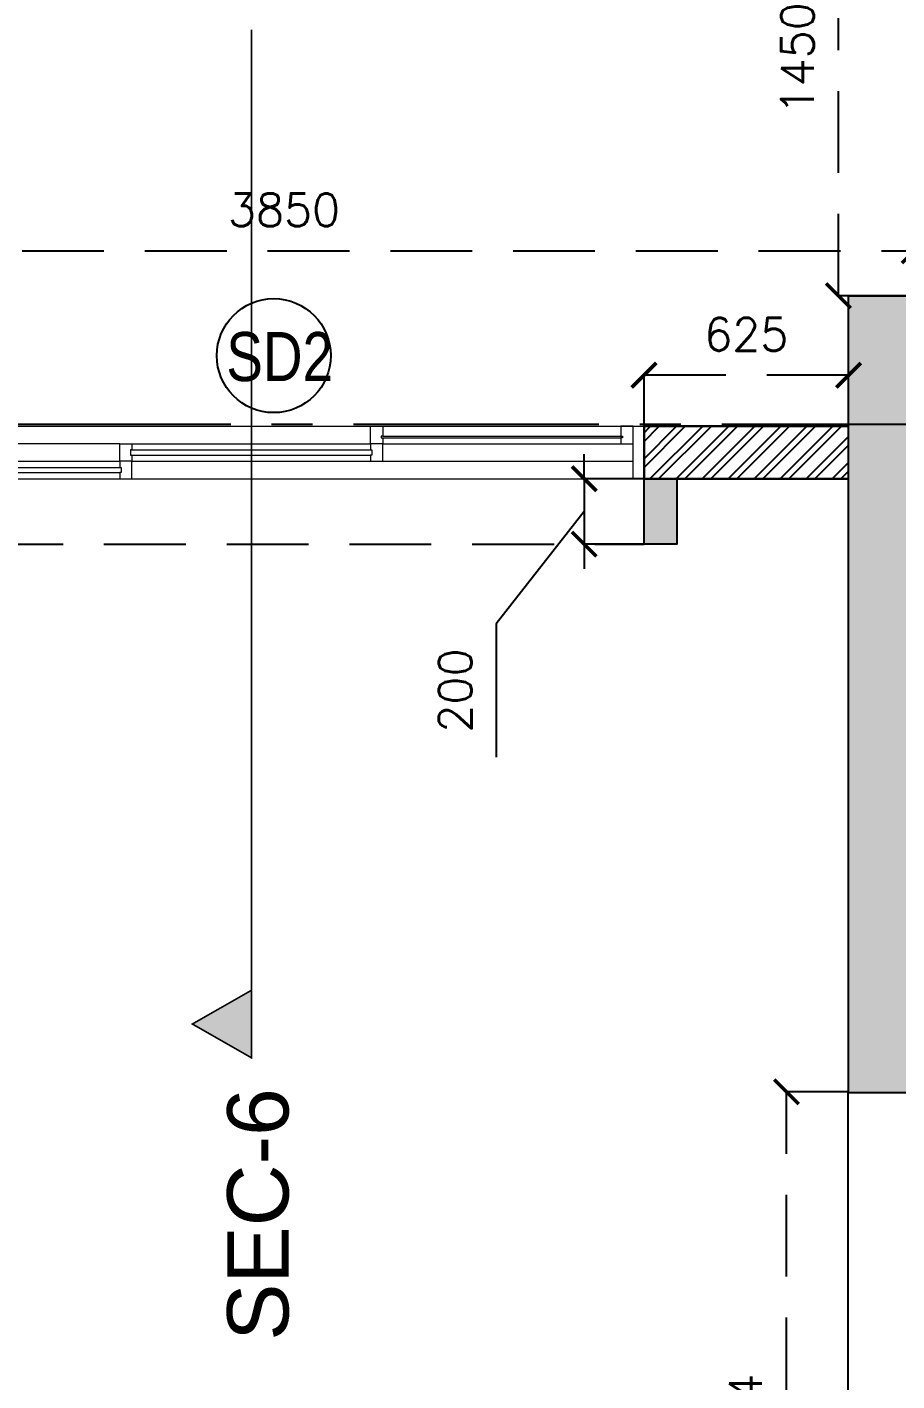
# Model space of a CAD drawing. Header units: millimetres. Extents: x 1180970 to 1231451, y -5737889 to -5695638.
# Drawn here: x 1191373 to 1194030, y -5720489 to -5716354 of the extents above; entities that cross this region are included whole.
import ezdxf
from ezdxf.enums import TextEntityAlignment as Align

# ---------------------------------------------------------------- set-up
doc = ezdxf.new("R2010")
doc.units = ezdxf.units.MM
doc.header["$LTSCALE"] = 1000
doc.header["$MEASUREMENT"] = 0
for name, pattern in [('3BHK-A$1$AUDIT_D_120904163729-0', [0]), ('AUDIT_D_120904163729-0', [0]), ('T8(T9 IS SIMILAR) - GROUND FLOOR - DIMENSION & TEXTING$0$HIDDEN', [0.375, 0.25, -0.125]), ('T8(T9 IS SIMILAR) - GROUND FLOOR ELEVATION$0$AUDIT_D_120904163729-0', [0]), ('T8(T9 IS SIMILAR) - GROUND FLOOR ELEVATION$1$HIDDEN', [0.375, 0.25, -0.125]), ('T8_PROFILE SECTIONS$0$HIDDEN', [0.375, 0.25, -0.125]), ('T8_PROFILE SECTIONS$0$PHANTOM2', [1.25, 0.625, -0.125, 0.125, -0.125, 0.125, -0.125]), ('T8_REFUGE COLUMNS$0$CENTER2', [1.125, 0.75, -0.125, 0.125, -0.125])]:
    doc.linetypes.add(name, pattern=pattern)
doc.layers.get('0').update_dxf_attribs({"linetype": 'AUDIT_D_120904163729-0'})
for name, color, linetype in [('3BHK-A$1$A-HATCH -160', 251, '3BHK-A$1$AUDIT_D_120904163729-0'), ('A-GARDEN PARTITION', 1, 'Continuous'), ('T8(T9 IS SIMILAR) - GROUND FLOOR - DIMENSION & TEXTING$0$A-DIMENSIONS', 2, 'T8(T9 IS SIMILAR) - GROUND FLOOR - DIMENSION & TEXTING$0$HIDDEN'), ('T8(T9 IS SIMILAR) - GROUND FLOOR - DIMENSION & TEXTING$0$a-window-no', 125, 'Continuous'), ('T8(T9 IS SIMILAR) - GROUND FLOOR ELEVATION$0$A-DIM', 1, 'T8(T9 IS SIMILAR) - GROUND FLOOR ELEVATION$0$AUDIT_D_120904163729-0'), ('T8(T9 IS SIMILAR) - GROUND FLOOR ELEVATION$0$A-WALL HATCH', 252, 'T8(T9 IS SIMILAR) - GROUND FLOOR ELEVATION$0$AUDIT_D_120904163729-0'), ('T8(T9 IS SIMILAR) - GROUND FLOOR ELEVATION$0$A-WALL-FEATURES', 6, 'T8(T9 IS SIMILAR) - GROUND FLOOR ELEVATION$0$AUDIT_D_120904163729-0'), ('T8_PROFILE SECTIONS$0$A-PROFILE SECTIONS', 81, 'T8_PROFILE SECTIONS$0$PHANTOM2'), ('T8_REFUGE COLUMNS$0$A-CENTERLINE', 193, 'T8_REFUGE COLUMNS$0$CENTER2'), ('T8_REFUGE COLUMNS$0$A-RCC COLS', 3, 'Continuous')]:
    doc.layers.add(name, color=color, linetype=linetype)
for name, color, linetype, lineweight in [('3BHK-A$1$Window', 4, 'Continuous', 20), ('3BHK-A$2$A-WALL- 160', 6, 'Continuous', 30), ('T8(T9 IS SIMILAR) - GROUND FLOOR$0$D&W', 8, 'Continuous', 25)]:
    doc.layers.add(name, color=color, linetype=linetype, lineweight=lineweight)
doc.layers.add('T8_REFUGE COLUMNS$0$COL-HATCH', color=7, linetype='Continuous', lineweight=25, true_color=0xa3a3a3)
doc.styles.add('T8(T9 IS SIMILAR) - GROUND FLOOR - DIMENSION & TEXTING$0$LODHA STANDERD', font='sanss___.ttf')
doc.styles.add('T8(T9 IS SIMILAR) - GROUND FLOOR - DIMENSION & TEXTING$0$Romans 1', font='romans.shx', dxfattribs={"height": 100})
doc.styles.add('T8(T9 IS SIMILAR) - GROUND FLOOR ELEVATION$0$Romans 1', font='romans.shx', dxfattribs={"height": 100})
doc.styles.add('T8_PROFILE SECTIONS$0$arial', font='sanss___.ttf')
doc.dimstyles.new('T8(T9 IS SIMILAR) - GROUND FLOOR - DIMENSION & TEXTING$0$ALPINE S', dxfattribs={"dimscale": 0, "dimtxt": 100, "dimasz": 75, "dimexe": 0, "dimexo": 0, "dimgap": 75, "dimtad": 1, "dimdec": 0, "dimzin": 0, "dimdsep": 46, "dimtxsty": 'T8(T9 IS SIMILAR) - GROUND FLOOR - DIMENSION & TEXTING$0$Romans 1', "dimblk": 'T8(T9 IS SIMILAR) - GROUND FLOOR - DIMENSION & TEXTING$0$_ArchTick', "dimcen": 0.09, "dimclrd": 256, "dimclre": 256, "dimclrt": 7, "dimadec": 0, "dimazin": 0, "dimtfac": 1, "dimtdec": 0, "dimtofl": 0, "dimtmove": 1, "dimatfit": 0, "dimldrblk": 'T8(T9 IS SIMILAR) - GROUND FLOOR - DIMENSION & TEXTING$0$_Open90', "dimfxl": 1, "dimtolj": 1, "dimtzin": 0, "dimarcsym": 0})
doc.dimstyles.new('T8(T9 IS SIMILAR) - GROUND FLOOR ELEVATION$0$ALPINE S', dxfattribs={"dimscale": 0, "dimtxt": 100, "dimasz": 75, "dimexe": 0, "dimexo": 0, "dimgap": 75, "dimtad": 1, "dimdec": 0, "dimzin": 0, "dimdsep": 46, "dimtxsty": 'T8(T9 IS SIMILAR) - GROUND FLOOR ELEVATION$0$Romans 1', "dimblk": 'T8(T9 IS SIMILAR) - GROUND FLOOR ELEVATION$0$_ArchTick', "dimcen": 0.09, "dimclrd": 256, "dimclre": 256, "dimclrt": 7, "dimadec": 0, "dimazin": 0, "dimtfac": 1, "dimtdec": 0, "dimtofl": 0, "dimtmove": 1, "dimatfit": 0, "dimldrblk": 'T8(T9 IS SIMILAR) - GROUND FLOOR ELEVATION$0$_Open90', "dimfxl": 1, "dimtolj": 1, "dimtzin": 0, "dimarcsym": 0})

# ---------------------------------------------------------------- blocks, each defined once
blk = doc.blocks.new('3BHK-A$1$2400')
at = {"layer": '3BHK-A$1$Window', "color": 1, "lineweight": 13}
for p, q in [((1151176.5, -5692111.9), (1148842.5, -5692111.9)), ((1149607.5, -5692111.9), (1148880, -5692111.9)), ((1149607.5, -5692165.3), (1148880, -5692165.3)), ((1150373.7, -5692165.3), (1149645, -5692165.3)), ((1150411.2, -5692165.3), (1151176.5, -5692165.3)), ((1149607.5, -5692218.6), (1148842.5, -5692218.6)), ((1150373.7, -5692218.6), (1149645, -5692218.6)), ((1151139, -5692218.6), (1150411.2, -5692218.6)), ((1150373.7, -5692271.9), (1148842.5, -5692271.9)), ((1151139, -5692271.9), (1150411.2, -5692271.9))]:
    blk.add_line(p, q, dxfattribs=at)
at = {"layer": '3BHK-A$1$Window', "color": 5, "lineweight": 13}
for p, q in [((1149607.5, -5692142.2), (1148880, -5692142.2)), ((1149607.5, -5692146.7), (1148880, -5692146.7)), ((1150373.7, -5692183.8), (1149645, -5692183.8)), ((1150373.7, -5692200), (1149645, -5692200)), ((1151139, -5692237.2), (1150411.2, -5692237.2)), ((1151139, -5692253.3), (1150411.2, -5692253.3))]:
    blk.add_line(p, q, dxfattribs=at)
at = {"layer": '3BHK-A$1$Window', "color": 4, "lineweight": 13}
for points in [[(1148842.5, -5692111.9), (1148809.5, -5692111.9), (1148809.5, -5692271.9), (1148842.5, -5692271.9)], [(1148880, -5692146.7), (1148880, -5692165.3), (1148842.5, -5692165.3), (1148842.5, -5692111.9), (1148880, -5692111.9), (1148880, -5692142.2), (1148875.5, -5692142.2), (1148875.5, -5692146.7)], [(1149607.5, -5692146.7), (1149607.5, -5692165.3), (1149645, -5692165.3), (1149645, -5692111.9), (1149607.5, -5692111.9), (1149607.5, -5692142.2), (1149612, -5692142.2), (1149612, -5692146.7)], [(1151209.5, -5692111.9), (1151176.5, -5692111.9), (1151176.5, -5692271.9), (1151209.5, -5692271.9)], [(1149645, -5692200), (1149645, -5692218.6), (1149607.5, -5692218.6), (1149607.5, -5692165.3), (1149645, -5692165.3), (1149645, -5692183.8), (1149640.5, -5692183.8), (1149640.5, -5692200)], [(1150373.7, -5692200), (1150373.7, -5692218.6), (1150411.2, -5692218.6), (1150411.2, -5692165.3), (1150373.7, -5692165.3), (1150373.7, -5692183.8), (1150378.2, -5692183.8), (1150378.2, -5692200)], [(1150411.2, -5692253.3), (1150411.2, -5692271.9), (1150373.7, -5692271.9), (1150373.7, -5692218.6), (1150411.2, -5692218.6), (1150411.2, -5692237.2), (1150406.7, -5692237.2), (1150406.7, -5692253.3)], [(1151139, -5692253.3), (1151139, -5692271.9), (1151176.5, -5692271.9), (1151176.5, -5692218.6), (1151139, -5692218.6), (1151139, -5692237.2), (1151143.5, -5692237.2), (1151143.5, -5692253.3)]]:
    blk.add_lwpolyline(points, close=True, dxfattribs=at)
blk = doc.blocks.new('3BHK-A')
at = {"layer": '3BHK-A$1$A-HATCH -160', "linetype": 'ByBlock'}
h = blk.add_hatch(dxfattribs=at)
h.set_pattern_fill('ANSI32', color=256, scale=150)
h.set_pattern_definition([(45, (-0.65, 1285.594), (-39.77475644, 39.77475644), []), (45, (25.864, 1285.594), (-39.77475644, 39.77475644), [])])
h.paths.add_polyline_path([(1193257.7, -5717734.7), (1193882.6, -5717734.7), (1193882.6, -5717574.7), (1193257.7, -5717574.7)])
at = {"layer": '3BHK-A$2$A-WALL- 160', "linetype": 'ByBlock'}
for p, q in [((1193257.7, -5717573.4, 0), (1193257.7, -5717733.4, 0)), ((1193882.6, -5717573.4, 0), (1193257.7, -5717573.4, 0)), ((1193882.6, -5717733.4, 0), (1193257.7, -5717733.4, 0))]:
    blk.add_line(p, q, dxfattribs=at)
at = {"layer": '3BHK-A$2$A-WALL- 160', "linetype": 'ByBlock', "xscale": -1}
blk.add_blockref('3BHK-A$1$2400', (2342067.1, -25461.5, 0), dxfattribs=at)
blk = doc.blocks.new('T8_REFUGE COLUMNS')
at = {"layer": 'T8_REFUGE COLUMNS$0$COL-HATCH', "linetype": 'ByBlock'}
h = blk.add_hatch(color=256, dxfattribs=at)
h.dxf.hatch_style = 1
h.paths.add_polyline_path([(1194182.1, -5719609.9), (1193882.1, -5719609.9), (1193882.1, -5717174.9), (1194182.1, -5717174.9)])
at = {"layer": 'T8_REFUGE COLUMNS$0$A-CENTERLINE'}
blk.add_line((1223494.9, -5717567.4), (1182495.9, -5717567.4), dxfattribs=at)
at = {"layer": 'T8_REFUGE COLUMNS$0$A-RCC COLS', "linetype": 'ByBlock'}
blk.add_lwpolyline([(1194182.1, -5719609.9), (1193882.1, -5719609.9), (1193882.1, -5717174.9), (1194182.1, -5717174.9)], close=True, dxfattribs=at)
blk = doc.blocks.new('T8(T9 IS SIMILAR) - GROUND FLOOR ELEVATION$0$_ArchTick')
at = {"color": 0, "linetype": 'ByBlock', "const_width": 0.15}
blk.add_lwpolyline([(-0.5, -0.5), (0.5, 0.5)], dxfattribs=at)
blk = doc.blocks.new('*D341')
at = {"layer": 'T8(T9 IS SIMILAR) - GROUND FLOOR ELEVATION$0$A-DIM', "lineweight": -2, "transparency": 16777216}
for p, q in [((1193075, -5717733.5), (1193075, -5717658.5)), ((1193075, -5717733.5), (1193075, -5717933.5)), ((1193075, -5717833.5), (1192806, -5718176.9)), ((1193075, -5717933.5), (1193075, -5718008.5)), ((1192806, -5718176.9), (1192806, -5718584))]:
    blk.add_line(p, q, dxfattribs=at)
at = {"layer": 'T8(T9 IS SIMILAR) - GROUND FLOOR ELEVATION$0$A-DIM', "linetype": 'T8(T9 IS SIMILAR) - GROUND FLOOR ELEVATION$1$HIDDEN', "lineweight": -2, "transparency": 16777216}
for p, q in [((1193257.7, -5717733.5), (1193075, -5717733.5)), ((1193257.7, -5717933.5), (1193075, -5717933.5))]:
    blk.add_line(p, q, dxfattribs=at)
at = {"layer": 'T8(T9 IS SIMILAR) - GROUND FLOOR ELEVATION$0$A-DIM', "linetype": 'ByBlock', "lineweight": -2, "transparency": 16777216, "xscale": 75, "yscale": 75, "zscale": 75}
for p, rotation in [((1193075, -5717733.5), 270), ((1193075, -5717933.5), 90)]:
    blk.add_blockref('T8(T9 IS SIMILAR) - GROUND FLOOR ELEVATION$0$_ArchTick', p, dxfattribs=dict(at, rotation=rotation))
at = {"layer": 'T8(T9 IS SIMILAR) - GROUND FLOOR ELEVATION$0$A-DIM', "color": 7, "linetype": 'ByBlock', "transparency": 16777216, "insert": (1192681, -5718380.5), "char_height": 100, "attachment_point": 5, "rotation": 90, "style": 'T8(T9 IS SIMILAR) - GROUND FLOOR ELEVATION$0$Romans 1'}
blk.add_mtext('\\A1;200', dxfattribs=at)
blk = doc.blocks.new('T8(T9 IS SIMILAR) - GROUND FLOOR ELEVATION$0$_Open90')
at = {"color": 0, "linetype": 'ByBlock', "lineweight": -2}
for p, q in [((0, 0), (-1, 0)), ((-0.5, 0.5), (0, 0)), ((0, 0), (-0.5, -0.5))]:
    blk.add_line(p, q, dxfattribs=at)
blk = doc.blocks.new('T8(T9 IS SIMILAR) - GROUND FLOOR - DIMENSION & TEXTING$0$_ArchTick')
at = {"color": 0, "linetype": 'ByBlock', "const_width": 0.15}
blk.add_lwpolyline([(-0.5, -0.5), (0.5, 0.5)], dxfattribs=at)
blk = doc.blocks.new('*D537')
at = {"layer": 'T8(T9 IS SIMILAR) - GROUND FLOOR - DIMENSION & TEXTING$0$A-DIMENSIONS', "linetype": 'T8(T9 IS SIMILAR) - GROUND FLOOR - DIMENSION & TEXTING$0$HIDDEN', "lineweight": -2, "transparency": 16777216}
for p, q in [((1193257.7, -5717573.6), (1193257.7, -5717417.3)), ((1193882.6, -5717573.6), (1193882.6, -5717417.3))]:
    blk.add_line(p, q, dxfattribs=at)
at = {"layer": 'T8(T9 IS SIMILAR) - GROUND FLOOR - DIMENSION & TEXTING$0$A-DIMENSIONS', "lineweight": -2, "transparency": 16777216}
blk.add_line((1193882.6, -5717417.3), (1193257.7, -5717417.3), dxfattribs=at)
at = {"layer": 'T8(T9 IS SIMILAR) - GROUND FLOOR - DIMENSION & TEXTING$0$A-DIMENSIONS', "linetype": 'ByBlock', "lineweight": -2, "transparency": 16777216, "xscale": 75, "yscale": 75, "zscale": 75, "rotation": 180}
blk.add_blockref('T8(T9 IS SIMILAR) - GROUND FLOOR - DIMENSION & TEXTING$0$_ArchTick', (1193257.7, -5717417.3), dxfattribs=at)
at = {"layer": 'T8(T9 IS SIMILAR) - GROUND FLOOR - DIMENSION & TEXTING$0$A-DIMENSIONS', "linetype": 'ByBlock', "lineweight": -2, "transparency": 16777216, "xscale": 75, "yscale": 75, "zscale": 75}
blk.add_blockref('T8(T9 IS SIMILAR) - GROUND FLOOR - DIMENSION & TEXTING$0$_ArchTick', (1193882.6, -5717417.3), dxfattribs=at)
at = {"layer": 'T8(T9 IS SIMILAR) - GROUND FLOOR - DIMENSION & TEXTING$0$A-DIMENSIONS', "color": 7, "linetype": 'ByBlock', "transparency": 16777216, "insert": (1193570.2, -5717292.3), "char_height": 100, "attachment_point": 5, "style": 'T8(T9 IS SIMILAR) - GROUND FLOOR - DIMENSION & TEXTING$0$Romans 1'}
blk.add_mtext('\\A1;625', dxfattribs=at)
blk = doc.blocks.new('T8(T9 IS SIMILAR) - GROUND FLOOR - DIMENSION & TEXTING$0$_Open90')
at = {"color": 0, "linetype": 'ByBlock', "lineweight": -2}
for p, q in [((0, 0), (-1, 0)), ((-0.5, 0.5), (0, 0)), ((0, 0), (-0.5, -0.5))]:
    blk.add_line(p, q, dxfattribs=at)
blk = doc.blocks.new('T8(T9 IS SIMILAR) - GROUND FLOOR - DIMENSION & TEXTING$0$WINDOW TAG')
at = {"layer": 'T8(T9 IS SIMILAR) - GROUND FLOOR - DIMENSION & TEXTING$0$a-window-no'}
blk.add_circle((0, 0), 174.1, dxfattribs=at)
at = {"layer": 'T8(T9 IS SIMILAR) - GROUND FLOOR - DIMENSION & TEXTING$0$a-window-no', "style": 'T8(T9 IS SIMILAR) - GROUND FLOOR - DIMENSION & TEXTING$0$LODHA STANDERD'}
blk.add_attdef('WINDOW', text='', height=150, dxfattribs=at).set_placement((11.3, 2.8), align=Align.MIDDLE_CENTER)
blk = doc.blocks.new('*D437')
at = {"layer": 'T8(T9 IS SIMILAR) - GROUND FLOOR - DIMENSION & TEXTING$0$A-DIMENSIONS', "linetype": 'T8(T9 IS SIMILAR) - GROUND FLOOR - DIMENSION & TEXTING$0$HIDDEN', "lineweight": -2, "transparency": 16777216}
for p, q in [((1190232.8, -5716607.6), (1190232.8, -5717037.1)), ((1194083.3, -5716607.6), (1194083.3, -5717037.1))]:
    blk.add_line(p, q, dxfattribs=at)
at = {"layer": 'T8(T9 IS SIMILAR) - GROUND FLOOR - DIMENSION & TEXTING$0$A-DIMENSIONS', "lineweight": -2, "transparency": 16777216}
blk.add_line((1190232.8, -5717037.1), (1194083.3, -5717037.1), dxfattribs=at)
at = {"layer": 'T8(T9 IS SIMILAR) - GROUND FLOOR - DIMENSION & TEXTING$0$A-DIMENSIONS', "linetype": 'ByBlock', "lineweight": -2, "transparency": 16777216, "xscale": 75, "yscale": 75, "zscale": 75, "rotation": 180}
blk.add_blockref('T8(T9 IS SIMILAR) - GROUND FLOOR - DIMENSION & TEXTING$0$_ArchTick', (1190232.8, -5717037.1), dxfattribs=at)
at = {"layer": 'T8(T9 IS SIMILAR) - GROUND FLOOR - DIMENSION & TEXTING$0$A-DIMENSIONS', "linetype": 'ByBlock', "lineweight": -2, "transparency": 16777216, "xscale": 75, "yscale": 75, "zscale": 75}
blk.add_blockref('T8(T9 IS SIMILAR) - GROUND FLOOR - DIMENSION & TEXTING$0$_ArchTick', (1194083.3, -5717037.1), dxfattribs=at)
at = {"layer": 'T8(T9 IS SIMILAR) - GROUND FLOOR - DIMENSION & TEXTING$0$A-DIMENSIONS', "color": 7, "linetype": 'ByBlock', "transparency": 16777216, "insert": (1192158, -5716912.1), "char_height": 100, "attachment_point": 5, "style": 'T8(T9 IS SIMILAR) - GROUND FLOOR - DIMENSION & TEXTING$0$Romans 1'}
blk.add_mtext('\\A1;3850', dxfattribs=at)
blk = doc.blocks.new('*D450')
at = {"layer": 'T8(T9 IS SIMILAR) - GROUND FLOOR - DIMENSION & TEXTING$0$A-DIMENSIONS', "linetype": 'T8(T9 IS SIMILAR) - GROUND FLOOR - DIMENSION & TEXTING$0$HIDDEN', "lineweight": -2, "transparency": 16777216}
for p, q in [((1194082.3, -5715724), (1193851.5, -5715724)), ((1194082.3, -5717174.5), (1193851.5, -5717174.5))]:
    blk.add_line(p, q, dxfattribs=at)
at = {"layer": 'T8(T9 IS SIMILAR) - GROUND FLOOR - DIMENSION & TEXTING$0$A-DIMENSIONS', "lineweight": -2, "transparency": 16777216}
blk.add_line((1193851.5, -5717174.5), (1193851.5, -5715724), dxfattribs=at)
at = {"layer": 'T8(T9 IS SIMILAR) - GROUND FLOOR - DIMENSION & TEXTING$0$A-DIMENSIONS', "linetype": 'ByBlock', "lineweight": -2, "transparency": 16777216, "xscale": 75, "yscale": 75, "zscale": 75}
for p, rotation in [((1193851.5, -5715724), 90), ((1193851.5, -5717174.5), 270)]:
    blk.add_blockref('T8(T9 IS SIMILAR) - GROUND FLOOR - DIMENSION & TEXTING$0$_ArchTick', p, dxfattribs=dict(at, rotation=rotation))
at = {"layer": 'T8(T9 IS SIMILAR) - GROUND FLOOR - DIMENSION & TEXTING$0$A-DIMENSIONS', "color": 7, "linetype": 'ByBlock', "transparency": 16777216, "insert": (1193726.5, -5716449.2), "char_height": 100, "attachment_point": 5, "rotation": 90, "style": 'T8(T9 IS SIMILAR) - GROUND FLOOR - DIMENSION & TEXTING$0$Romans 1'}
blk.add_mtext('\\A1;1450', dxfattribs=at)
blk = doc.blocks.new('*D507')
at = {"layer": 'T8(T9 IS SIMILAR) - GROUND FLOOR - DIMENSION & TEXTING$0$A-DIMENSIONS', "linetype": 'T8(T9 IS SIMILAR) - GROUND FLOOR - DIMENSION & TEXTING$0$HIDDEN', "lineweight": -2, "transparency": 16777216}
for p, q in [((1193880.6, -5719606.5), (1193693, -5719606.5)), ((1193880.6, -5721670.7), (1193693, -5721670.7))]:
    blk.add_line(p, q, dxfattribs=at)
at = {"layer": 'T8(T9 IS SIMILAR) - GROUND FLOOR - DIMENSION & TEXTING$0$A-DIMENSIONS', "lineweight": -2, "transparency": 16777216}
blk.add_line((1193693, -5721670.7), (1193693, -5719606.5), dxfattribs=at)
at = {"layer": 'T8(T9 IS SIMILAR) - GROUND FLOOR - DIMENSION & TEXTING$0$A-DIMENSIONS', "linetype": 'ByBlock', "lineweight": -2, "transparency": 16777216, "xscale": 75, "yscale": 75, "zscale": 75}
for p, rotation in [((1193693, -5719606.5), 90), ((1193693, -5721670.7), 270)]:
    blk.add_blockref('T8(T9 IS SIMILAR) - GROUND FLOOR - DIMENSION & TEXTING$0$_ArchTick', p, dxfattribs=dict(at, rotation=rotation))
at = {"layer": 'T8(T9 IS SIMILAR) - GROUND FLOOR - DIMENSION & TEXTING$0$A-DIMENSIONS', "color": 7, "linetype": 'ByBlock', "transparency": 16777216, "insert": (1193568, -5720638.6), "char_height": 100, "attachment_point": 5, "rotation": 90, "style": 'T8(T9 IS SIMILAR) - GROUND FLOOR - DIMENSION & TEXTING$0$Romans 1'}
blk.add_mtext('\\A1;2064', dxfattribs=at)
blk = doc.blocks.new('T8_PROFILE SECTIONS$0$MH')
at = {"layer": 'T8_PROFILE SECTIONS$0$A-PROFILE SECTIONS', "linetype": 'T8_PROFILE SECTIONS$0$HIDDEN', "ltscale": 2}
h = blk.add_hatch(color=256, dxfattribs=at)
h.dxf.hatch_style = 1
h.paths.add_polyline_path([(1140339.1, -5697424.8), (1140519.9, -5697528.1), (1140339.1, -5697631.3)])
at = {"layer": 'T8_PROFILE SECTIONS$0$A-PROFILE SECTIONS', "linetype": 'T8_PROFILE SECTIONS$0$HIDDEN', "ltscale": 2, "const_width": 5}
blk.add_lwpolyline([(1140339.1, -5697424.8), (1140339.1, -5697424.8), (1140519.9, -5697528.1), (1140339.1, -5697631.3)], close=True, dxfattribs=at)
blk.add_lwpolyline([(1140339.1, -5697424.8), (1140339.1, -5700565.7)], dxfattribs=at)
blk = doc.blocks.new('PROFILE SECTION LINE T9')
at = {"layer": 'T8_PROFILE SECTIONS$0$A-PROFILE SECTIONS', "linetype": 'ByBlock', "rotation": 180}
blk.add_blockref('T8_PROFILE SECTIONS$0$MH', (1146679.6, -5705311.5, 0), dxfattribs=at)
at = {"layer": 'T8_PROFILE SECTIONS$0$A-PROFILE SECTIONS', "linetype": 'ByBlock', "insert": (6266, -7979.5, 0), "char_height": 187.5, "attachment_point": 3, "rotation": 90, "style": 'T8_PROFILE SECTIONS$0$arial'}
blk.add_mtext_dynamic_manual_height_columns('SEC-6', width=301.334, gutter_width=500, heights=[0], dxfattribs=at)
blk = doc.blocks.new('T8(T9 IS SIMILAR) - GROUND FLOOR ELEVATION')
at = {"layer": 'T8(T9 IS SIMILAR) - GROUND FLOOR ELEVATION$0$A-WALL HATCH', "linetype": 'ByBlock'}
h = blk.add_hatch(dxfattribs=at)
h.set_pattern_fill('ZIGZAG', color=256, scale=250)
h.set_pattern_definition([(0, (0, 0), (31.25, 31.25), [31.25, -31.25]), (90, (31.25, 0), (-31.25, 31.25), [31.25, -31.25])])
h.paths.add_polyline_path([(1186332.7, -5719983.5), (1186332.7, -5719683.5), (1186432.7, -5719683.5), (1186432.7, -5719883.5), (1186982.7, -5719883.5), (1186982.7, -5719523.5), (1187082.7, -5719523.5), (1187082.7, -5719983.5)])
h.paths.add_polyline_path([(1190232.7, -5719983.5), (1190232.7, -5719683.5), (1190132.7, -5719683.5), (1190132.7, -5719883.5), (1189582.7, -5719883.5), (1189582.7, -5719523.5), (1189482.7, -5719523.5), (1189482.7, -5719983.5)])
h.paths.add_polyline_path([(1190857.7, -5717933.5), (1190857.7, -5717733.5), (1190757.7, -5717733.5), (1190757.7, -5717933.5)])
h.paths.add_polyline_path([(1193357.7, -5717733.5), (1193357.7, -5717933.5), (1193257.7, -5717933.5), (1193257.7, -5717733.5)])
h.paths.add_polyline_path([(1196632.8, -5709938.8), (1196632.8, -5709738.8), (1196532.8, -5709738.8), (1196532.8, -5709938.8)])
h.paths.add_polyline_path([(1194132, -5709738.8), (1194132, -5709938.8), (1194032, -5709938.8), (1194032, -5709738.8)])
h.paths.add_polyline_path([(1195742.7, -5701889.7), (1196212.8, -5701889.7), (1196212.8, -5702349.7), (1196112.8, -5702349.7), (1196112.8, -5701989.7), (1195742.7, -5701989.7)])
h.paths.add_polyline_path([(1198312.8, -5702349.7), (1198312.8, -5701889.7), (1199132.6, -5701889.7), (1199132.6, -5701989.7), (1198412.8, -5701989.7), (1198412.8, -5702349.7)])
h.paths.add_polyline_path([(1199662.5, -5701090.3), (1199662.5, -5700890.3), (1199762.5, -5700890.3), (1199762.5, -5701090.3)])
h.paths.add_polyline_path([(1201862.6, -5700890.3), (1201862.6, -5701090.3), (1201962.6, -5701090.3), (1201962.6, -5700890.3)])
h.paths.add_polyline_path([(1210681.9, -5700890.3), (1210681.9, -5701090.3), (1210581.9, -5701090.3), (1210581.9, -5700890.3)])
h.paths.add_polyline_path([(1212882, -5701090.3), (1212882, -5700890.3), (1212782, -5700890.3), (1212782, -5701090.3)])
h.paths.add_polyline_path([(1214231.8, -5702349.7), (1214231.8, -5701889.7), (1213412.3, -5701889.7), (1213412.3, -5701989.7), (1214131.8, -5701989.7), (1214131.8, -5702349.7)])
h.paths.add_polyline_path([(1216801.9, -5701889.7), (1216331.8, -5701889.7), (1216331.8, -5702349.7), (1216431.8, -5702349.7), (1216431.8, -5701989.7), (1216801.9, -5701989.7)])
h.paths.add_polyline_path([(1215911.7, -5709938.8), (1215911.7, -5709738.8), (1216011.7, -5709738.8), (1216011.7, -5709938.8)])
h.paths.add_polyline_path([(1218412.5, -5709738.8), (1218412.5, -5709938.8), (1218512.5, -5709938.8), (1218512.5, -5709738.8)])
h.paths.add_polyline_path([(1221686.9, -5717933.5), (1221686.9, -5717733.5), (1221786.9, -5717733.5), (1221786.9, -5717933.5)])
h.paths.add_polyline_path([(1219186.9, -5717733.5), (1219186.9, -5717933.5), (1219286.9, -5717933.5), (1219286.9, -5717733.5)])
h.paths.add_polyline_path([(1222311.8, -5719983.5), (1222311.8, -5719683.5), (1222411.8, -5719683.5), (1222411.8, -5719883.5), (1222961.8, -5719883.5), (1222961.8, -5719523.5), (1223061.8, -5719523.5), (1223061.8, -5719983.5)])
h.paths.add_polyline_path([(1226211.8, -5719983.5), (1226211.8, -5719683.5), (1226111.8, -5719683.5), (1226111.8, -5719883.5), (1225561.8, -5719883.5), (1225561.8, -5719523.5), (1225461.8, -5719523.5), (1225461.8, -5719983.5)])
h.paths.add_polyline_path([(1217001.9, -5727584.6), (1216901.9, -5727584.6), (1216901.9, -5727784.6), (1216356.8, -5727784.6), (1216356.8, -5727424.6), (1216256.8, -5727424.6), (1216256.8, -5727884.6), (1217001.9, -5727884.6)])
h.paths.add_polyline_path([(1214156.8, -5727424.6), (1214056.8, -5727424.6), (1214056.8, -5727784.6), (1213412.3, -5727784.6), (1213412.3, -5727884.6), (1214156.8, -5727884.6)])
h.paths.add_polyline_path([(1210681.9, -5728884), (1210681.9, -5728684), (1210581.9, -5728684), (1210581.9, -5728884)])
h.paths.add_polyline_path([(1212882, -5728684), (1212882, -5728884), (1212782, -5728884), (1212782, -5728684)])
h.paths.add_polyline_path([(1201862.6, -5728884), (1201862.6, -5728684), (1201962.6, -5728684), (1201962.6, -5728884)])
h.paths.add_polyline_path([(1199662.5, -5728684), (1199662.5, -5728884), (1199762.5, -5728884), (1199762.5, -5728684)])
h.paths.add_polyline_path([(1198387.7, -5727424.6), (1198487.7, -5727424.6), (1198487.7, -5727784.6), (1199132.3, -5727784.6), (1199132.3, -5727884.6), (1198387.7, -5727884.6)])
h.paths.add_polyline_path([(1195542.6, -5727584.6), (1195642.6, -5727584.6), (1195642.6, -5727784.6), (1196187.7, -5727784.6), (1196187.7, -5727424.6), (1196287.7, -5727424.6), (1196287.7, -5727884.6), (1195542.6, -5727884.6)])
at = {"layer": 'T8(T9 IS SIMILAR) - GROUND FLOOR ELEVATION$0$A-WALL-FEATURES', "color": 8, "linetype": 'T8(T9 IS SIMILAR) - GROUND FLOOR ELEVATION$1$HIDDEN'}
blk.add_line((1190857.7, -5717933.5, 0), (1193257.7, -5717933.5, 0), dxfattribs=at)
at = {"layer": 'T8(T9 IS SIMILAR) - GROUND FLOOR ELEVATION$0$A-WALL-FEATURES', "linetype": 'ByBlock', "elevation": 0}
blk.add_lwpolyline([(1193357.7, -5717733.5), (1193357.7, -5717933.5), (1193257.7, -5717933.5), (1193257.7, -5717733.5)], close=True, dxfattribs=at)
at = {"layer": 'T8(T9 IS SIMILAR) - GROUND FLOOR ELEVATION$0$A-DIM', "linetype": 'ByBlock'}
dim = blk.add_linear_dim(base=(1193075, -5717933.5), p1=(1193257.7, -5717733.5, 0), p2=(1193257.7, -5717933.5, 0), angle=90, dimstyle='T8(T9 IS SIMILAR) - GROUND FLOOR ELEVATION$0$ALPINE S', override={"dimscale": 1, "dimfxl": 5, "dimarcsym": 1}, dxfattribs=at)
dim.commit()
dim.dimension.update_dxf_attribs({"geometry": '*D341', "text_midpoint": (1192806, -5718251.9), "dimtype": 128})
blk = doc.blocks.new('T8(T9 IS SIMILAR) - GROUND FLOOR')
at = {"layer": 'T8(T9 IS SIMILAR) - GROUND FLOOR$0$D&W', "linetype": 'ByBlock'}
for name in ['T8_REFUGE COLUMNS', '3BHK-A']:
    blk.add_blockref(name, (0, 0), dxfattribs=at)
blk.add_blockref('T8(T9 IS SIMILAR) - GROUND FLOOR ELEVATION', (0, 0), dxfattribs=at)
blk = doc.blocks.new('T8(T9 IS SIMILAR) - GROUND FLOOR - DIMENSION & TEXTING')
at = {"layer": 'T8(T9 IS SIMILAR) - GROUND FLOOR - DIMENSION & TEXTING$0$a-window-no'}
ref = blk.add_blockref('T8(T9 IS SIMILAR) - GROUND FLOOR - DIMENSION & TEXTING$0$WINDOW TAG', (1192126.6, -5717357.5, 1.6), dxfattribs=dict(at, rotation=180))
ref.add_attrib('WINDOW', 'SD2', dxfattribs={"height": 150, "style": 'T8(T9 IS SIMILAR) - GROUND FLOOR - DIMENSION & TEXTING$0$LODHA STANDERD', "width": 0.8}).set_placement((1192144.6, -5717360.3, 1.6), align=Align.MIDDLE_CENTER)
at = {"layer": 'T8(T9 IS SIMILAR) - GROUND FLOOR - DIMENSION & TEXTING$0$A-DIMENSIONS', "linetype": 'ByBlock'}
for base, p1, p2, angle, picture, middle in [((1193851.4546, -5715723.976, -0.0243), (1194082.2606, -5717174.4643, -0.0487), (1194082.2606, -5715723.976, -0.0487), 90, '*D450', (1193726.4546, -5716449.2201, -0.0243)), ((1194083.2606, -5717037.1296, 0.4896), (1190232.8026, -5716607.632, 0.8772), (1194083.2606, -5716607.632, -0.0243), 180, '*D437', (1192158.0316, -5716912.1296, 0.4896)), ((1193257.7, -5717417.3, 0.5), (1193882.6, -5717573.6, 0.5), (1193257.7, -5717573.6, 0.5), 180, '*D537', (1193570.2, -5717292.3, 0.5)), ((1193693, -5719606.5), (1193880.6, -5721670.7, -4.9), (1193880.6, -5719606.5, -4.9), 90, '*D507', (1193568, -5720638.6))]:
    dim = blk.add_linear_dim(base=base, p1=p1, p2=p2, angle=angle, dimstyle='T8(T9 IS SIMILAR) - GROUND FLOOR - DIMENSION & TEXTING$0$ALPINE S', override={"dimscale": 1, "dimfxl": 5, "dimarcsym": 1}, dxfattribs=at)
    dim.commit()
    dim.dimension.update_dxf_attribs({"geometry": picture, "text_midpoint": middle})

msp = doc.modelspace()

# ---------------------------------------------------------------- block references
at = {"linetype": 'ByBlock'}
msp.add_blockref('T8(T9 IS SIMILAR) - GROUND FLOOR', (0, 0), dxfattribs=at)

# ---------------------------------------------------------------- next in the draw order: block references
msp.add_blockref('T8(T9 IS SIMILAR) - GROUND FLOOR - DIMENSION & TEXTING', (0, 0), dxfattribs=at)

# ---------------------------------------------------------------- next in the draw order: linework, layer by layer
at = {"layer": 'A-GARDEN PARTITION'}
msp.add_line((1193880.6, -5719606.5, -4.9), (1193880.6, -5721670.7, -4.9), dxfattribs=at)

# ---------------------------------------------------------------- next in the draw order: block references
at = {"layer": 'T8_PROFILE SECTIONS$0$A-PROFILE SECTIONS', "linetype": 'ByBlock'}
msp.add_blockref('PROFILE SECTION LINE T9', (1185718.2, -5711615.8, 0), dxfattribs=at)

doc.saveas('drawing.dxf')
